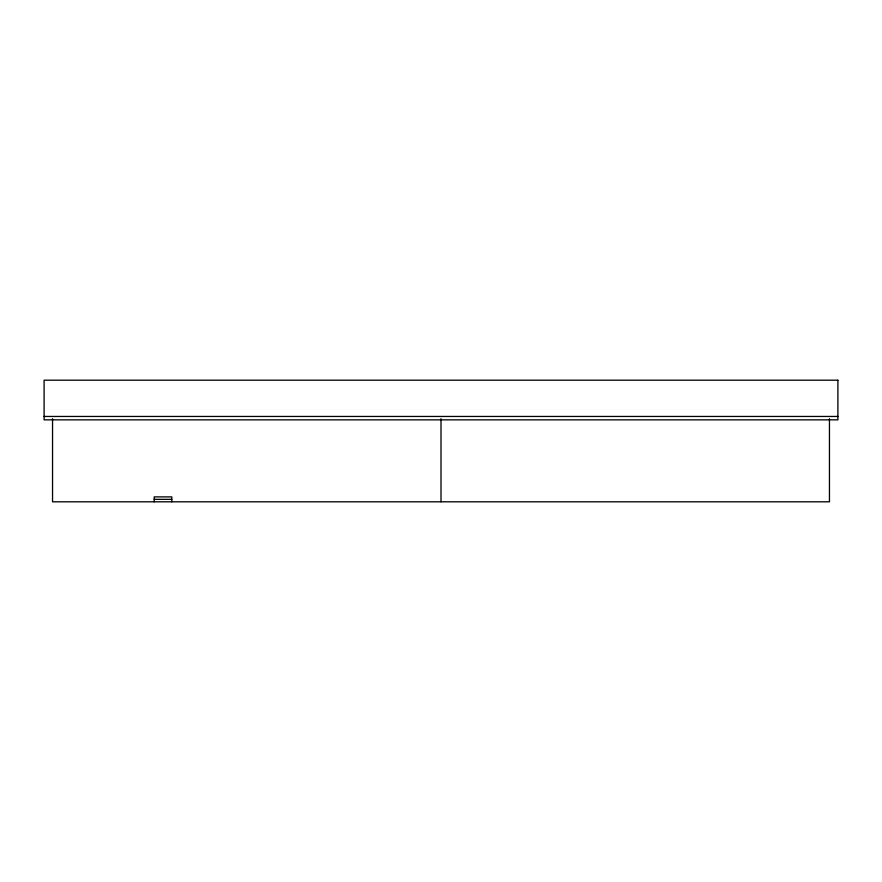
<?xml version="1.0" encoding="UTF-8"?>
<svg xmlns="http://www.w3.org/2000/svg" width="882" height="882" viewBox="0 0 882 882"><rect width="100%" height="100%" fill="white"/><g stroke="black" fill="none" stroke-linecap="round" stroke-linejoin="round"><path stroke-width="1.32" d="M44.1 416.458L837.9 416.458M154.196 499.344L171.792 499.344M829.455 418.718L829.455 501.803L52.545 501.803L52.545 418.718M441 418.718L441 501.803M171.792 501.803L171.792 496.886L154.196 496.886L154.196 501.803M837.9 380.197L44.1 380.197L44.1 419.843L837.9 419.843L837.9 380.197"/></g></svg>
